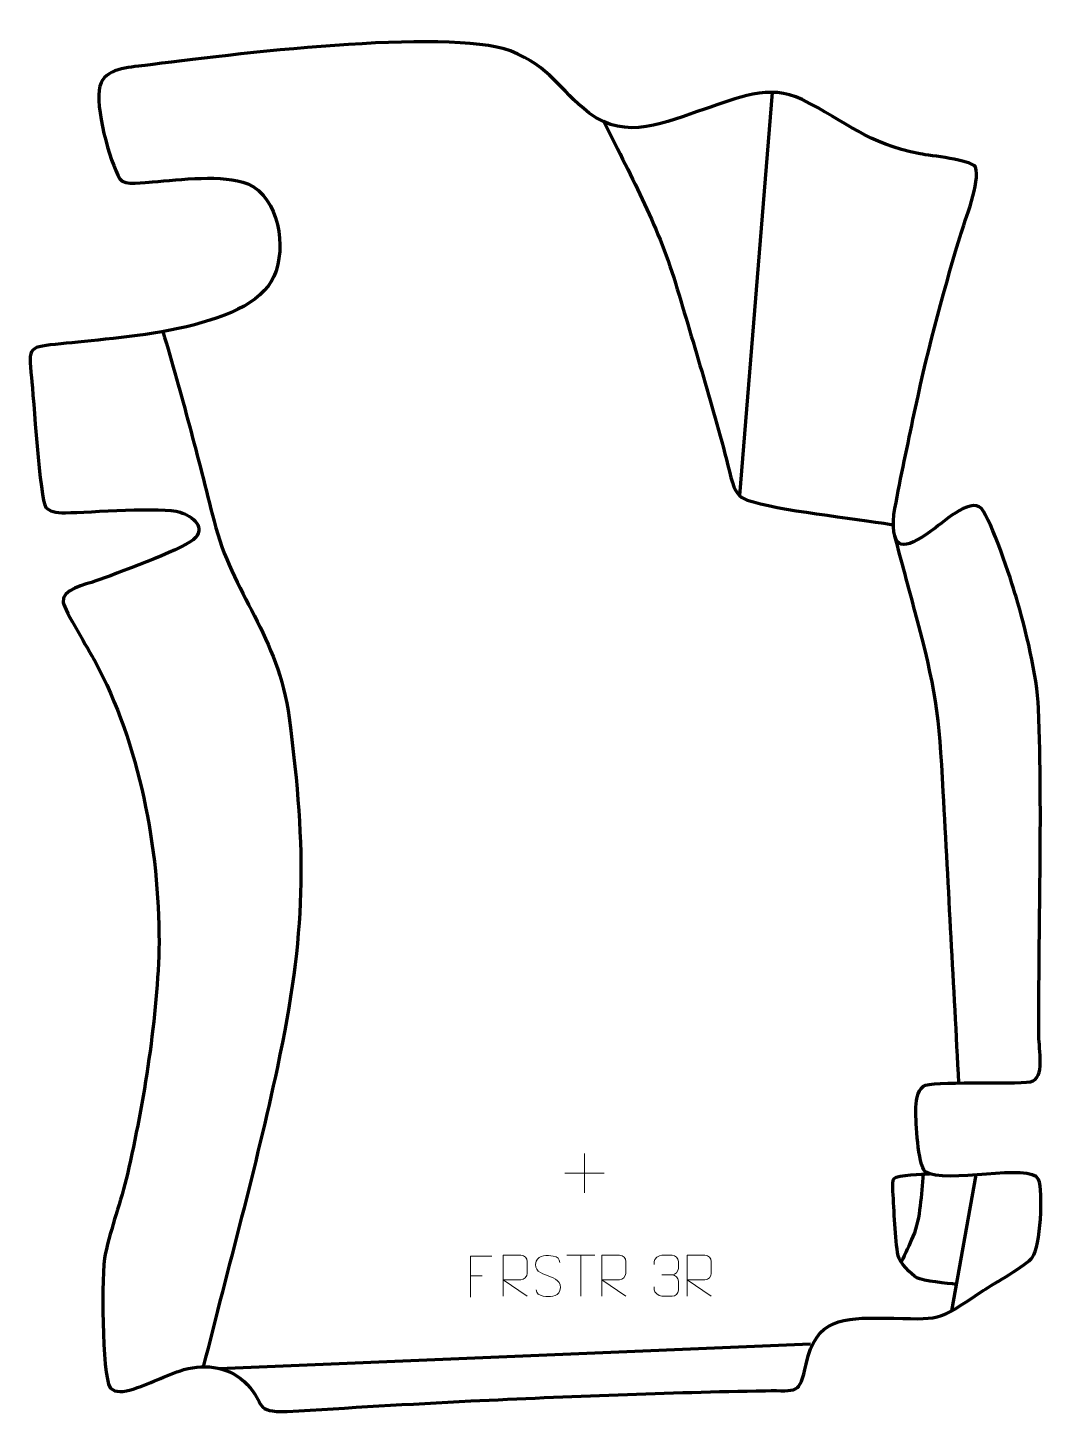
# Model space of a CAD drawing. Header units: millimetres. Extents: x -333 to 287, y -426 to 417.
import ezdxf

# ---------------------------------------------------------------- set-up
doc = ezdxf.new("R2010")
doc.units = ezdxf.units.MM
doc.header["$MEASUREMENT"] = 0
doc.layers.add('layer 2', color=7, linetype='Continuous')
doc.layers.add('layer 3', color=7, linetype='Continuous')

msp = doc.modelspace()

# ---------------------------------------------------------------- linework, layer by layer
at = {"layer": 'layer 2', "color": 142, "lineweight": 158}
for points in [[(100.6053, 132.3604), (100.6053, 132.3604), (120.6523, 377.7501), (120.6523, 377.7501)], [(244.24, -281.0315), (244.24, -281.0315), (229.5082, -363.8286), (229.5082, -363.8286)], [(-216.0933, -398.8202), (-216.0933, -398.8202), (143.6581, -383.9282), (143.6581, -383.9282)]]:
    msp.add_open_spline(points, degree=3, dxfattribs=at)
for points, knots in [([(18.1803, 359.6981), (35.6723, 323.9438), (51.2968, 296.2934), (62.6165, 258.012), (62.6165, 258.012), (73.8579, 219.9961), (85.7063, 181.8833), (95.282, 143.442), (95.282, 143.442), (97.4819, 134.6107), (100.4711, 131.2748), (105.2111, 129.6431), (105.2111, 129.6431), (123.5155, 123.342), (170.3262, 118.5929), (192.7166, 114.7853), (192.7166, 114.7853), (192.7166, 114.7853), (194.2008, 114.5329), (194.2008, 114.5329)], [0, 0, 0, 0, 0.16666667, 0.16666667, 0.16666667, 0.16666667, 0.33333333, 0.33333333, 0.33333333, 0.33333333, 0.5, 0.5, 0.5, 0.5, 0.66666667, 0.66666667, 0.66666667, 0.66666667, 1, 1, 1, 1]), ([(-250.4547, 232.2381), (-238.9433, 193.6949), (-229.0926, 155.8666), (-219.3274, 116.883), (-219.3274, 116.883), (-208.3073, 72.8898), (-180.0606, 46.8139), (-173.5981, -2.9091), (-173.5981, -2.9091), (-162.9004, -85.2173), (-163.326, -133.8067), (-180.7516, -215.3797), (-180.7516, -215.3797), (-193.8387, -276.6426), (-210.632, -337.0508), (-225.8334, -397.8072)], [0, 0, 0, 0, 0.2, 0.2, 0.2, 0.2, 0.4, 0.4, 0.4, 0.4, 0.6, 0.6, 0.6, 0.6, 1, 1, 1, 1]), ([(234.0118, -225.1101), (230.8439, -166.0212), (227.676, -106.9324), (224.5083, -47.8435), (224.5083, -47.8435), (222.0383, -0.5113), (219.8569, 15.1645), (207.4372, 61.3945), (207.4372, 61.3945), (203.2859, 76.8469), (199.1346, 92.2994), (194.9833, 107.7518)], [0, 0, 0, 0, 0.25, 0.25, 0.25, 0.25, 0.5, 0.5, 0.5, 0.5, 1, 1, 1, 1]), ([(232.3788, -347.6954), (227.2929, -346.9895), (212.0126, -345.6618), (208.4628, -343.5957), (208.4628, -343.5957), (204.9428, -341.5469), (197.9089, -334.2976), (197.0741, -330.2627), (197.0741, -330.2627), (194.9531, -320.0107), (194.6801, -302.353), (193.8442, -291.0676), (193.8442, -291.0676), (193.7313, -289.5278), (193.5801, -284.3848), (194.5863, -283.2035), (194.5863, -283.2035), (196.3833, -281.0939), (212.4804, -280.5964), (216.0331, -280.3111)], [0, 0, 0, 0, 0.16666667, 0.16666667, 0.16666667, 0.16666667, 0.33333333, 0.33333333, 0.33333333, 0.33333333, 0.5, 0.5, 0.5, 0.5, 0.66666667, 0.66666667, 0.66666667, 0.66666667, 1, 1, 1, 1]), ([(212.19, -280.543), (210.9479, -292.8732), (210.7994, -307.0223), (206.0344, -318.4817), (206.0344, -318.4817), (203.8457, -323.7455), (201.2993, -328.8943), (198.9216, -334.0783)], [0, 0, 0, 0, 0.33333333, 0.33333333, 0.33333333, 0.33333333, 1, 1, 1, 1])]:
    msp.add_open_spline(points, degree=3, knots=knots, dxfattribs=at)
at = {"layer": 'layer 2', "color": 250, "lineweight": 9}
for points in [[(6.0729, -267.9912), (6.0729, -267.9912), (6.0729, -291.9691), (6.0729, -291.9691)], [(-5.916, -279.9802), (-5.916, -279.9802), (18.0619, -279.9802), (18.0619, -279.9802)], [(-4.5373, -329.9686), (-4.5373, -329.9686), (12.4499, -329.9686), (12.4499, -329.9686)], [(3.9565, -354.8986), (3.9565, -354.8986), (3.9565, -329.9451), (3.9565, -329.9451)], [(-63.2119, -342.4218), (-63.2119, -342.4218), (-56.0438, -342.4218), (-56.0438, -342.4218)], [(53.3014, -341.8746), (53.3014, -341.8746), (59.4978, -341.8746), (59.4978, -341.8746)]]:
    msp.add_open_spline(points, degree=3, dxfattribs=at)
for points, knots in [([(-50.3379, -330.5421), (-50.3379, -330.5421), (-63.2119, -330.5421), (-63.2119, -330.5421), (-63.2119, -330.5421), (-63.2119, -330.5421), (-63.2119, -355.4957), (-63.2119, -355.4957)], [0, 0, 0, 0, 0.33333333, 0.33333333, 0.33333333, 0.33333333, 1, 1, 1, 1]), ([(-43.3758, -354.8985), (-43.3758, -354.8985), (-43.3758, -329.945), (-43.3758, -329.945), (-43.3758, -329.945), (-39.781, -329.945), (-36.1855, -329.945), (-32.5903, -329.945), (-32.5903, -329.945), (-30.265, -329.9827), (-28.7077, -331.4727), (-28.7118, -333.8391), (-28.7118, -333.8391), (-28.7122, -335.8746), (-28.7122, -338.934), (-28.7118, -340.97), (-28.7118, -340.97), (-28.7183, -342.8455), (-30.5306, -344.7873), (-32.5401, -344.8064), (-32.5401, -344.8064), (-32.5401, -344.8064), (-43.3758, -344.8064), (-43.3758, -344.8064), (-43.3758, -344.8064), (-43.3758, -344.8064), (-28.7211, -354.8985), (-28.7211, -354.8985)], [0, 0, 0, 0, 0.125, 0.125, 0.125, 0.125, 0.25, 0.25, 0.25, 0.25, 0.375, 0.375, 0.375, 0.375, 0.5, 0.5, 0.5, 0.5, 0.625, 0.625, 0.625, 0.625, 0.75, 0.75, 0.75, 0.75, 1, 1, 1, 1]), ([(-16.0437, -342.4218), (-20.292, -340.9514), (-25.2001, -339.1556), (-23.195, -333.6353), (-23.195, -333.6353), (-21.6915, -329.4954), (-16.4779, -329.8839), (-12.8743, -330.485), (-12.8743, -330.485), (-10.0137, -330.9622), (-9.149, -332.1754), (-8.8384, -334.2595)], [0, 0, 0, 0, 0.25, 0.25, 0.25, 0.25, 0.5, 0.5, 0.5, 0.5, 1, 1, 1, 1]), ([(16.6242, -354.8986), (16.6242, -354.8986), (16.6242, -329.9451), (16.6242, -329.9451), (16.6242, -329.9451), (20.219, -329.9451), (23.8145, -329.9451), (27.4097, -329.9451), (27.4097, -329.9451), (29.735, -329.9828), (31.2923, -331.4728), (31.2882, -333.8392), (31.2882, -333.8392), (31.2878, -335.8747), (31.2878, -338.9341), (31.2882, -340.9701), (31.2882, -340.9701), (31.2817, -342.8456), (29.4694, -344.7874), (27.4599, -344.8065), (27.4599, -344.8065), (27.4599, -344.8065), (16.6242, -344.8065), (16.6242, -344.8065), (16.6242, -344.8065), (16.6242, -344.8065), (31.2789, -354.8986), (31.2789, -354.8986)], [0, 0, 0, 0, 0.125, 0.125, 0.125, 0.125, 0.25, 0.25, 0.25, 0.25, 0.375, 0.375, 0.375, 0.375, 0.5, 0.5, 0.5, 0.5, 0.625, 0.625, 0.625, 0.625, 0.75, 0.75, 0.75, 0.75, 1, 1, 1, 1]), ([(48.5917, -335.6294), (48.5917, -335.6294), (48.5917, -333.7722), (48.5917, -333.7722), (48.5917, -333.7722), (48.5774, -332.0303), (51.2419, -329.9122), (53.301, -329.9349), (53.301, -329.9349), (55.3651, -329.9349), (57.4291, -329.9349), (59.4928, -329.9349), (59.4928, -329.9349), (61.6873, -329.9261), (63.2856, -331.7729), (63.33, -333.685), (63.33, -333.685), (63.3296, -335.1201), (63.3296, -336.5552), (63.33, -337.9907), (63.33, -337.9907), (63.2814, -339.6442), (61.6788, -341.8742), (59.4805, -341.8642), (59.4805, -341.8642), (61.6842, -341.8754), (63.2922, -343.6786), (63.3462, -345.7381), (63.3462, -345.7381), (63.3458, -347.5228), (63.3458, -349.3075), (63.3462, -351.0926), (63.3462, -351.0926), (63.3563, -353.154), (61.3014, -354.9171), (59.4805, -354.909), (59.4805, -354.909), (57.4152, -354.9087), (55.35, -354.9087), (53.2844, -354.909), (53.2844, -354.909), (51.1158, -354.8975), (48.5848, -352.4973), (48.5662, -351.0355), (48.5662, -351.0355), (48.5662, -351.0355), (48.5662, -349.1269), (48.5662, -349.1269)], [0, 0, 0, 0, 0.07692308, 0.07692308, 0.07692308, 0.07692308, 0.15384615, 0.15384615, 0.15384615, 0.15384615, 0.23076923, 0.23076923, 0.23076923, 0.23076923, 0.30769231, 0.30769231, 0.30769231, 0.30769231, 0.38461538, 0.38461538, 0.38461538, 0.38461538, 0.46153846, 0.46153846, 0.46153846, 0.46153846, 0.53846154, 0.53846154, 0.53846154, 0.53846154, 0.61538462, 0.61538462, 0.61538462, 0.61538462, 0.69230769, 0.69230769, 0.69230769, 0.69230769, 0.76923077, 0.76923077, 0.76923077, 0.76923077, 0.84615385, 0.84615385, 0.84615385, 0.84615385, 1, 1, 1, 1]), ([(68.6242, -354.8986), (68.6242, -354.8986), (68.6242, -329.9451), (68.6242, -329.9451), (68.6242, -329.9451), (72.219, -329.9451), (75.8145, -329.9451), (79.4097, -329.9451), (79.4097, -329.9451), (81.735, -329.9828), (83.2923, -331.4728), (83.2882, -333.8392), (83.2882, -333.8392), (83.2878, -335.8747), (83.2878, -338.9341), (83.2882, -340.9701), (83.2882, -340.9701), (83.2817, -342.8456), (81.4694, -344.7874), (79.4599, -344.8065), (79.4599, -344.8065), (79.4599, -344.8065), (68.6242, -344.8065), (68.6242, -344.8065), (68.6242, -344.8065), (68.6242, -344.8065), (83.2789, -354.8986), (83.2789, -354.8986)], [0, 0, 0, 0, 0.125, 0.125, 0.125, 0.125, 0.25, 0.25, 0.25, 0.25, 0.375, 0.375, 0.375, 0.375, 0.5, 0.5, 0.5, 0.5, 0.625, 0.625, 0.625, 0.625, 0.75, 0.75, 0.75, 0.75, 1, 1, 1, 1]), ([(-16.0437, -342.4219), (-12.0251, -344.0686), (-6.9956, -345.9569), (-8.8296, -351.3172), (-8.8296, -351.3172), (-10.2894, -355.5836), (-15.2002, -355.3269), (-18.9263, -354.7722), (-18.9263, -354.7722), (-21.6763, -354.3624), (-22.8972, -353.1489), (-23.2752, -351.0367)], [0, 0, 0, 0, 0.25, 0.25, 0.25, 0.25, 0.5, 0.5, 0.5, 0.5, 1, 1, 1, 1])]:
    msp.add_open_spline(points, degree=3, knots=knots, dxfattribs=at)
at = {"layer": 'layer 3', "color": 242, "lineweight": 158}
msp.add_open_spline([(-198.7126, 322.1599), (-214.348, 328.0825), (-239.6326, 324.5381), (-256.6921, 323.378), (-256.6921, 323.378), (-261.1744, 322.9982), (-273.9022, 320.8783), (-276.586, 325.1227), (-276.586, 325.1227), (-282.9103, 335.8256), (-292.0441, 369.4621), (-288.7624, 381.521), (-288.7624, 381.521), (-285.7271, 392.6746), (-271.3093, 392.8143), (-261.5125, 394.0928), (-261.5125, 394.0928), (-210.5592, 400.7422), (-78.0921, 417.1243), (-38.86, 403.0232), (-38.86, 403.0232), (-13.8769, 392.7843), (-9.8723, 380.0851), (9.0653, 365.0989), (9.0653, 365.0989), (31.7506, 347.9185), (55.2184, 359.7998), (79.2443, 367.5117), (79.2443, 367.5117), (98.8485, 374.1607), (118.3293, 383.254), (138.5392, 373.4652), (138.5392, 373.4652), (166.3892, 359.5738), (177.6029, 346.6662), (210.4069, 340.2857), (210.4069, 340.2857), (216.5974, 339.3044), (241.0243, 336.6025), (244.1731, 332.4179), (244.1731, 332.4179), (247.1327, 323.0539), (237.7831, 300.3751), (234.6978, 290.0604), (234.6978, 290.0604), (223.4128, 252.2664), (214.041, 217.3079), (206.0376, 178.6233), (206.0376, 178.6233), (202.0896, 159.5012), (197.847, 140.0842), (194.3904, 120.8939), (194.3904, 120.8939), (192.8433, 97.8579), (200.352, 99.0753), (217.1354, 110.8252), (217.1354, 110.8252), (222.7086, 114.727), (241.1788, 131.8627), (247.6588, 124.4365), (247.6588, 124.4365), (253.9012, 117.2826), (265.7913, 81.0329), (268.7793, 70.8538), (268.7793, 70.8538), (274.6387, 50.8922), (281.4392, 23.4938), (282.515, 2.7518), (282.515, 2.7518), (284.9092, -63.8977), (282.3756, -130.3586), (282.6593, -196.9939), (282.6593, -196.9939), (282.6885, -203.8561), (286.5779, -222.841), (277.6026, -224.3177), (277.6026, -224.3177), (266.5008, -226.1442), (216.7852, -223.5869), (212.3801, -227.011), (212.3801, -227.011), (208.2738, -230.2024), (207.7243, -236.7353), (207.785, -241.8096), (207.785, -241.8096), (207.8698, -248.9031), (208.8117, -274.3136), (213.5579, -279.1721), (213.5579, -279.1721), (225.8361, -286.9815), (277.4725, -273.5179), (282.4393, -283.7417), (282.4393, -283.7417), (285.4701, -291.2518), (283.6192, -324.8142), (278.8113, -331.1076), (278.8113, -331.1076), (275.0033, -336.0923), (255.2977, -347.2575), (248.7855, -351.4318), (248.7855, -351.4318), (219.1823, -371.2925), (223.9823, -368.5751), (188.2103, -368.2225), (188.2103, -368.2225), (163.49, -368.0203), (147.0744, -368.0972), (141.0026, -396.1447), (141.0026, -396.1447), (136.8804, -415.0998), (136.2304, -412.029), (116.2785, -412.3548), (116.2785, -412.3548), (56.8034, -413.4247), (-3.6178, -415.7249), (-63.0447, -418.6245), (-63.0447, -418.6245), (-100.4209, -420.4613), (-137.427, -422.7364), (-174.7598, -425.0406), (-174.7598, -425.0406), (-195.2713, -425.5154), (-187.8435, -420.3078), (-199.0478, -408.6793), (-199.0478, -408.6793), (-209.5408, -397.7891), (-223.5251, -395.7945), (-237.6202, -399.5266), (-237.6202, -399.5266), (-249.2265, -403.0805), (-258.7079, -408.3731), (-269.9655, -411.8525), (-269.9655, -411.8525), (-277.2029, -414.0893), (-280.605, -412.4344), (-282.5517, -410.5757), (-282.5517, -410.5757), (-287.5257, -402.6713), (-288.1103, -340.283), (-285.5709, -329.2798), (-285.5709, -329.2798), (-281.8299, -313.0702), (-275.967, -297.0581), (-272.0252, -280.5967), (-272.0252, -280.5967), (-262.0447, -237.221), (-253.4349, -183.9412), (-252.7885, -139.5204), (-252.7885, -139.5204), (-252.694, -82.7632), (-264.6473, -18.8243), (-291.8318, 31.7241), (-291.8318, 31.7241), (-295.2286, 37.8002), (-310.3758, 62.8328), (-311.0827, 67.2183), (-311.0827, 67.2183), (-312.409, 75.4468), (-297.3355, 78.302), (-291.2986, 80.4144), (-291.2986, 80.4144), (-280.2453, 84.2822), (-239.6066, 99.2531), (-231.9641, 105.3967), (-231.9641, 105.3967), (-223.4871, 112.8763), (-232.4193, 119.9396), (-239.9429, 122.2558), (-239.9429, 122.2558), (-250.7772, 125.5911), (-294.5034, 122.285), (-309.6461, 121.8763), (-309.6461, 121.8763), (-315.9156, 121.7071), (-319.5106, 122.9304), (-321.5952, 125.2229), (-321.5952, 125.2229), (-325.3535, 129.3557), (-329.2146, 193.9413), (-330.4221, 204.1614), (-330.4221, 204.1614), (-332.7087, 223.516), (-331.7475, 222.6182), (-312.576, 224.7286), (-312.576, 224.7286), (-279.9272, 228.4034), (-197.7147, 232.2791), (-182.8711, 265.7812), (-182.8711, 265.7812), (-175.0535, 283.4257), (-179.6172, 313.5242), (-198.7126, 322.1599)], degree=3, knots=[0, 0, 0, 0, 0.02040816, 0.02040816, 0.02040816, 0.02040816, 0.04081633, 0.04081633, 0.04081633, 0.04081633, 0.06122449, 0.06122449, 0.06122449, 0.06122449, 0.08163265, 0.08163265, 0.08163265, 0.08163265, 0.10204082, 0.10204082, 0.10204082, 0.10204082, 0.12244898, 0.12244898, 0.12244898, 0.12244898, 0.14285714, 0.14285714, 0.14285714, 0.14285714, 0.16326531, 0.16326531, 0.16326531, 0.16326531, 0.18367347, 0.18367347, 0.18367347, 0.18367347, 0.20408163, 0.20408163, 0.20408163, 0.20408163, 0.2244898, 0.2244898, 0.2244898, 0.2244898, 0.24489796, 0.24489796, 0.24489796, 0.24489796, 0.26530612, 0.26530612, 0.26530612, 0.26530612, 0.28571429, 0.28571429, 0.28571429, 0.28571429, 0.30612245, 0.30612245, 0.30612245, 0.30612245, 0.32653061, 0.32653061, 0.32653061, 0.32653061, 0.34693878, 0.34693878, 0.34693878, 0.34693878, 0.36734694, 0.36734694, 0.36734694, 0.36734694, 0.3877551, 0.3877551, 0.3877551, 0.3877551, 0.40816327, 0.40816327, 0.40816327, 0.40816327, 0.42857143, 0.42857143, 0.42857143, 0.42857143, 0.44897959, 0.44897959, 0.44897959, 0.44897959, 0.46938776, 0.46938776, 0.46938776, 0.46938776, 0.48979592, 0.48979592, 0.48979592, 0.48979592, 0.51020408, 0.51020408, 0.51020408, 0.51020408, 0.53061224, 0.53061224, 0.53061224, 0.53061224, 0.55102041, 0.55102041, 0.55102041, 0.55102041, 0.57142857, 0.57142857, 0.57142857, 0.57142857, 0.59183673, 0.59183673, 0.59183673, 0.59183673, 0.6122449, 0.6122449, 0.6122449, 0.6122449, 0.63265306, 0.63265306, 0.63265306, 0.63265306, 0.65306122, 0.65306122, 0.65306122, 0.65306122, 0.67346939, 0.67346939, 0.67346939, 0.67346939, 0.69387755, 0.69387755, 0.69387755, 0.69387755, 0.71428571, 0.71428571, 0.71428571, 0.71428571, 0.73469388, 0.73469388, 0.73469388, 0.73469388, 0.75510204, 0.75510204, 0.75510204, 0.75510204, 0.7755102, 0.7755102, 0.7755102, 0.7755102, 0.79591837, 0.79591837, 0.79591837, 0.79591837, 0.81632653, 0.81632653, 0.81632653, 0.81632653, 0.83673469, 0.83673469, 0.83673469, 0.83673469, 0.85714286, 0.85714286, 0.85714286, 0.85714286, 0.87755102, 0.87755102, 0.87755102, 0.87755102, 0.89795918, 0.89795918, 0.89795918, 0.89795918, 0.91836735, 0.91836735, 0.91836735, 0.91836735, 0.93877551, 0.93877551, 0.93877551, 0.93877551, 0.95918367, 0.95918367, 0.95918367, 0.95918367, 1, 1, 1, 1], dxfattribs=at)

doc.saveas('drawing.dxf')
